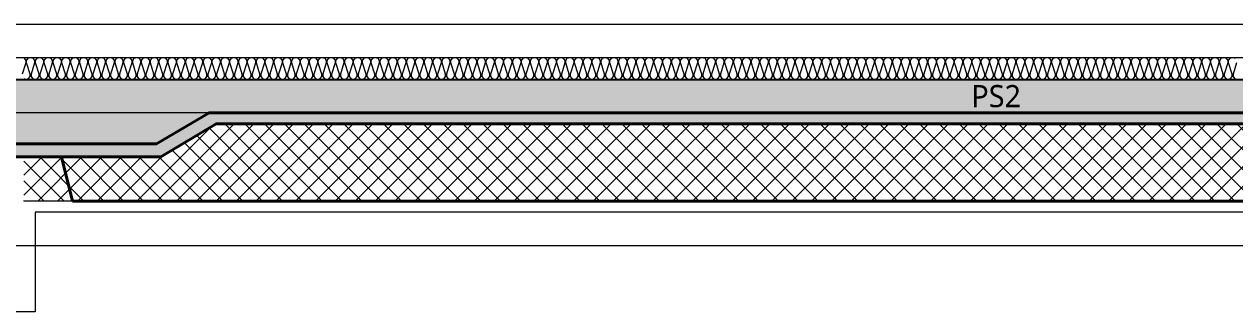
# Model space of a CAD drawing. Header units: millimetres. Extents: x 0 to 420000, y 0 to 297000.
# Drawn here: x 278114 to 283593, y 177200 to 178500 of the extents above; entities that cross this region are included whole.
import ezdxf
from ezdxf.enums import TextEntityAlignment as Align

# ---------------------------------------------------------------- set-up
doc = ezdxf.new("R2010")
doc.units = ezdxf.units.MM
doc.linetypes.add('CEN', pattern=[62, 60, -1, 0, -1])
for name, color, linetype, lineweight in [('A-AXIS-LINE', 1, 'CEN', 15), ('A-CONC-LIN1', 2, 'Continuous', 40), ('A-CONC-LIN2', 7, 'Continuous', 25), ('A-XXXX-FIN2', 6, 'Continuous', 20), ('A-XXXX-INSL1', 15, 'Continuous', 18), ('A-XXXX-INSL2', 8, 'Continuous', 18)]:
    doc.layers.add(name, color=color, linetype=linetype, lineweight=lineweight)
doc.layers.add('A-CONC-SOLD', color=253, linetype='CEN')
doc.layers.add('A-XXXX-NPLT', color=144, linetype='Continuous', lineweight=15, plot=False)
doc.styles.add('맑은고딕', font='')
doc.styles.get('맑은고딕').set_extended_font_data('Malgun Gothic')

# ---------------------------------------------------------------- blocks, each defined once
blk = doc.blocks.new('axis(220316)')
at = {"layer": 'A-AXIS-LINE', "ltscale": 1000}
blk.add_line((4631788.1, -422118.7), (4955413.1, -422118.7), dxfattribs=at)
blk = doc.blocks.new('PS2(횡)')
at = {"layer": 'A-CONC-SOLD'}
h = blk.add_hatch(color=256, dxfattribs=at)
h.dxf.hatch_style = 1
h.paths.add_polyline_path([(1020, 0), (1020, -290), (1700, -290), (1937.4, -150), (9062.6, -150), (9300, -290), (9980, -290), (9980, 0)])
h = blk.add_hatch(color=256, dxfattribs=at)
h.dxf.hatch_style = 1
h.paths.add_polyline_path([(9980, -290), (9980, -350), (9280, -350), (9030, -200), (1970, -200), (1720, -350), (1020, -350), (1020, -290), (1700, -290), (1937.4, -150), (9062.6, -150), (9300, -290)])
at = {"layer": 'A-XXXX-INSL2'}
h = blk.add_hatch(dxfattribs=at)
h.set_pattern_fill('ANSI37', color=256, scale=20)
h.set_pattern_definition([(45, (-244012.5, -188500), (-44.90128, 44.90128), []), (135, (-244012.5, -188500), (-44.90128, -44.90128), [])])
h.paths.add_polyline_path([(1100, -550), (9900, -550), (9900, -350), (9280, -350), (9030, -200), (1970, -200), (1720, -350), (1100, -350)])
at = {"layer": 'A-CONC-LIN1', "color": 2}
for q in [(1270, -350), (9680, -550)]:
    blk.add_line((1320, -550), q, dxfattribs=at)
blk.add_lwpolyline([(9980, -290), (9980, -350), (9280, -350), (9030, -200), (1970, -200), (1720, -350), (1020, -350), (1020, -290), (1700, -290), (1937.4, -150), (9062.6, -150), (9300, -290)], close=True, dxfattribs=at)
at = {"layer": 'A-CONC-LIN2'}
blk.add_line((1020, 0), (9980, 0), dxfattribs=at)
at = {"layer": 'A-XXXX-INSL2'}
blk.add_line((1320, -550), (1100, -550), dxfattribs=at)
at = {"layer": 'A-XXXX-NPLT'}
blk.add_line((1937.4, -150), (1020, -150), dxfattribs=at)
at = {"layer": 'A-XXXX-NPLT', "style": '맑은고딕'}
blk.add_text('PS2', height=100, dxfattribs=at).set_placement((5500, -75), align=Align.MIDDLE)
blk = doc.blocks.new('횡3층')
at = {"layer": 'A-XXXX-FIN2'}
blk.add_line((4757250.6, -237068.7), (4889950.6, -237068.7), dxfattribs=at)
at = {"layer": 'A-XXXX-INSL1'}
blk.add_lwpolyline([(4886000.6, -237918.7), (4879750.6, -237918.7), (4879750.6, -238368.7), (4879197, -238368.7), (4879117, -237788.7), (4878084.1, -237788.7), (4878004.1, -238368.7), (4877450.6, -238368.7), (4877450.6, -237918.7), (4868750.6, -237918.7), (4868750.6, -238368.7), (4868197, -238368.7), (4868117, -237788.7), (4867084.1, -237788.7), (4867004.1, -238368.7), (4866450.6, -238368.7), (4866450.6, -237918.7), (4857750.6, -237918.7)], dxfattribs=at)
at = {"layer": 'A-XXXX-INSL2'}
blk.add_line((4757250.6, -237218.7), (4889950.6, -237218.7), dxfattribs=at)
for points in [[(4879701.6, -237222.7), (4879708.6, -237232.7), (4879708.6, -237243.7), (4879692.6, -237293.7)], [(4879699.6, -237314.7), (4879710.6, -237318.7), (4879721.6, -237314.7), (4879728.6, -237304.7), (4879728.6, -237293.7), (4879712.6, -237243.7), (4879712.6, -237232.7), (4879719.6, -237222.7), (4879730.6, -237218.7), (4879741.6, -237222.7), (4879748.6, -237232.7), (4879748.6, -237243.7), (4879732.6, -237293.7), (4879732.6, -237304.7), (4879739.6, -237314.7), (4879750.6, -237318.7), (4879761.6, -237314.7), (4879768.6, -237304.7), (4879768.6, -237293.7), (4879752.6, -237243.7), (4879752.6, -237232.7), (4879759.6, -237222.7), (4879770.6, -237218.7), (4879781.6, -237222.7), (4879788.6, -237232.7), (4879788.6, -237243.7), (4879772.6, -237293.7), (4879772.6, -237304.7), (4879779.6, -237314.7), (4879790.6, -237318.7), (4879801.6, -237314.7), (4879808.6, -237304.7), (4879808.6, -237293.7), (4879792.6, -237243.7), (4879792.6, -237232.7), (4879799.6, -237222.7), (4879810.6, -237218.7), (4879821.6, -237222.7), (4879828.6, -237232.7), (4879828.6, -237243.7), (4879812.6, -237293.7), (4879812.6, -237304.7), (4879819.6, -237314.7), (4879830.6, -237318.7), (4879841.6, -237314.7), (4879848.6, -237304.7), (4879848.6, -237293.7), (4879832.6, -237243.7), (4879832.6, -237232.7), (4879839.6, -237222.7), (4879850.6, -237218.7), (4879861.6, -237222.7), (4879868.6, -237232.7), (4879868.6, -237243.7), (4879852.6, -237293.7), (4879852.6, -237304.7), (4879859.6, -237314.7), (4879870.6, -237318.7), (4879881.6, -237314.7), (4879888.6, -237304.7), (4879888.6, -237293.7), (4879872.6, -237243.7), (4879872.6, -237232.7), (4879879.6, -237222.7), (4879890.6, -237218.7), (4879901.6, -237222.7), (4879908.6, -237232.7), (4879908.6, -237243.7), (4879892.6, -237293.7), (4879892.6, -237304.7), (4879899.6, -237314.7), (4879910.6, -237318.7), (4879921.6, -237314.7), (4879928.6, -237304.7), (4879928.6, -237293.7), (4879912.6, -237243.7), (4879912.6, -237232.7), (4879919.6, -237222.7), (4879930.6, -237218.7), (4879941.6, -237222.7), (4879948.6, -237232.7), (4879948.6, -237243.7), (4879932.6, -237293.7), (4879932.6, -237304.7), (4879939.6, -237314.7), (4879950.6, -237318.7), (4879961.6, -237314.7), (4879968.6, -237304.7), (4879968.6, -237293.7), (4879952.6, -237243.7), (4879952.6, -237232.7), (4879959.6, -237222.7), (4879970.6, -237218.7), (4879981.6, -237222.7), (4879988.6, -237232.7), (4879988.6, -237243.7), (4879972.6, -237293.7), (4879972.6, -237304.7), (4879979.6, -237314.7), (4879990.6, -237318.7), (4880001.6, -237314.7), (4880008.6, -237304.7), (4880008.6, -237293.7), (4879992.6, -237243.7), (4879992.6, -237232.7), (4879999.6, -237222.7), (4880010.6, -237218.7), (4880021.6, -237222.7), (4880028.6, -237232.7), (4880028.6, -237243.7), (4880012.6, -237293.7), (4880012.6, -237304.7), (4880019.6, -237314.7), (4880030.6, -237318.7), (4880041.6, -237314.7), (4880048.6, -237304.7), (4880048.6, -237293.7), (4880032.6, -237243.7), (4880032.6, -237232.7), (4880039.6, -237222.7), (4880050.6, -237218.7), (4880061.6, -237222.7), (4880068.6, -237232.7), (4880068.6, -237243.7), (4880052.6, -237293.7), (4880052.6, -237304.7), (4880059.6, -237314.7), (4880070.6, -237318.7), (4880081.6, -237314.7), (4880088.6, -237304.7), (4880088.6, -237293.7), (4880072.6, -237243.7), (4880072.6, -237232.7), (4880079.6, -237222.7), (4880090.6, -237218.7), (4880101.6, -237222.7), (4880108.6, -237232.7), (4880108.6, -237243.7), (4880092.6, -237293.7), (4880092.6, -237304.7), (4880099.6, -237314.7), (4880110.6, -237318.7), (4880121.6, -237314.7), (4880128.6, -237304.7), (4880128.6, -237293.7), (4880112.6, -237243.7), (4880112.6, -237232.7), (4880119.6, -237222.7), (4880130.6, -237218.7), (4880141.6, -237222.7), (4880148.6, -237232.7), (4880148.6, -237243.7), (4880132.6, -237293.7), (4880132.6, -237304.7), (4880139.6, -237314.7), (4880150.6, -237318.7), (4880161.6, -237314.7), (4880168.6, -237304.7), (4880168.6, -237293.7), (4880152.6, -237243.7), (4880152.6, -237232.7), (4880159.6, -237222.7), (4880170.6, -237218.7), (4880181.6, -237222.7), (4880188.6, -237232.7), (4880188.6, -237243.7), (4880172.6, -237293.7), (4880172.6, -237304.7), (4880179.6, -237314.7), (4880190.6, -237318.7), (4880201.6, -237314.7), (4880208.6, -237304.7), (4880208.6, -237293.7), (4880192.6, -237243.7), (4880192.6, -237232.7), (4880199.6, -237222.7), (4880210.6, -237218.7), (4880221.6, -237222.7), (4880228.6, -237232.7), (4880228.6, -237243.7), (4880212.6, -237293.7), (4880212.6, -237304.7), (4880219.6, -237314.7), (4880230.6, -237318.7), (4880241.6, -237314.7), (4880248.6, -237304.7), (4880248.6, -237293.7), (4880232.6, -237243.7), (4880232.6, -237232.7), (4880239.6, -237222.7), (4880250.6, -237218.7), (4880261.6, -237222.7), (4880268.6, -237232.7), (4880268.6, -237243.7), (4880252.6, -237293.7), (4880252.6, -237304.7), (4880259.6, -237314.7), (4880270.6, -237318.7), (4880281.6, -237314.7), (4880288.6, -237304.7), (4880288.6, -237293.7), (4880272.6, -237243.7), (4880272.6, -237232.7), (4880279.6, -237222.7), (4880290.6, -237218.7), (4880301.6, -237222.7), (4880308.6, -237232.7), (4880308.6, -237243.7), (4880292.6, -237293.7), (4880292.6, -237304.7), (4880299.6, -237314.7), (4880310.6, -237318.7), (4880321.6, -237314.7), (4880328.6, -237304.7), (4880328.6, -237293.7), (4880312.6, -237243.7), (4880312.6, -237232.7), (4880319.6, -237222.7), (4880330.6, -237218.7), (4880341.6, -237222.7), (4880348.6, -237232.7), (4880348.6, -237243.7), (4880332.6, -237293.7), (4880332.6, -237304.7), (4880339.6, -237314.7), (4880350.6, -237318.7), (4880361.6, -237314.7), (4880368.6, -237304.7), (4880368.6, -237293.7), (4880352.6, -237243.7), (4880352.6, -237232.7), (4880359.6, -237222.7), (4880370.6, -237218.7), (4880381.6, -237222.7), (4880388.6, -237232.7), (4880388.6, -237243.7), (4880372.6, -237293.7), (4880372.6, -237304.7), (4880379.6, -237314.7), (4880390.6, -237318.7), (4880401.6, -237314.7), (4880408.6, -237304.7), (4880408.6, -237293.7), (4880392.6, -237243.7), (4880392.6, -237232.7), (4880399.6, -237222.7), (4880410.6, -237218.7), (4880421.6, -237222.7), (4880428.6, -237232.7), (4880428.6, -237243.7), (4880412.6, -237293.7), (4880412.6, -237304.7), (4880419.6, -237314.7), (4880430.6, -237318.7), (4880441.6, -237314.7), (4880448.6, -237304.7), (4880448.6, -237293.7), (4880432.6, -237243.7), (4880432.6, -237232.7), (4880439.6, -237222.7), (4880450.6, -237218.7), (4880461.6, -237222.7), (4880468.6, -237232.7), (4880468.6, -237243.7), (4880452.6, -237293.7), (4880452.6, -237304.7), (4880459.6, -237314.7), (4880470.6, -237318.7), (4880481.6, -237314.7), (4880488.6, -237304.7), (4880488.6, -237293.7), (4880472.6, -237243.7), (4880472.6, -237232.7), (4880479.6, -237222.7), (4880490.6, -237218.7), (4880501.6, -237222.7), (4880508.6, -237232.7), (4880508.6, -237243.7), (4880492.6, -237293.7), (4880492.6, -237304.7), (4880499.6, -237314.7), (4880510.6, -237318.7), (4880521.6, -237314.7), (4880528.6, -237304.7), (4880528.6, -237293.7), (4880512.6, -237243.7), (4880512.6, -237232.7), (4880519.6, -237222.7), (4880530.6, -237218.7), (4880541.6, -237222.7), (4880548.6, -237232.7), (4880548.6, -237243.7), (4880532.6, -237293.7), (4880532.6, -237304.7), (4880539.6, -237314.7), (4880550.6, -237318.7), (4880561.6, -237314.7), (4880568.6, -237304.7), (4880568.6, -237293.7), (4880552.6, -237243.7), (4880552.6, -237232.7), (4880559.6, -237222.7), (4880570.6, -237218.7), (4880581.6, -237222.7), (4880588.6, -237232.7), (4880588.6, -237243.7), (4880572.6, -237293.7), (4880572.6, -237304.7), (4880579.6, -237314.7), (4880590.6, -237318.7), (4880601.6, -237314.7), (4880608.6, -237304.7), (4880608.6, -237293.7), (4880592.6, -237243.7), (4880592.6, -237232.7), (4880599.6, -237222.7), (4880610.6, -237218.7), (4880621.6, -237222.7), (4880628.6, -237232.7), (4880628.6, -237243.7), (4880612.6, -237293.7), (4880612.6, -237304.7), (4880619.6, -237314.7), (4880630.6, -237318.7), (4880641.6, -237314.7), (4880648.6, -237304.7), (4880648.6, -237293.7), (4880632.6, -237243.7), (4880632.6, -237232.7), (4880639.6, -237222.7), (4880650.6, -237218.7), (4880661.6, -237222.7), (4880668.6, -237232.7), (4880668.6, -237243.7), (4880652.6, -237293.7), (4880652.6, -237304.7), (4880659.6, -237314.7), (4880670.6, -237318.7), (4880681.6, -237314.7), (4880688.6, -237304.7), (4880688.6, -237293.7), (4880672.6, -237243.7), (4880672.6, -237232.7), (4880679.6, -237222.7), (4880690.6, -237218.7), (4880701.6, -237222.7), (4880708.6, -237232.7), (4880708.6, -237243.7), (4880692.6, -237293.7), (4880692.6, -237304.7), (4880699.6, -237314.7), (4880710.6, -237318.7), (4880721.6, -237314.7), (4880728.6, -237304.7), (4880728.6, -237293.7), (4880712.6, -237243.7), (4880712.6, -237232.7), (4880719.6, -237222.7), (4880730.6, -237218.7), (4880741.6, -237222.7), (4880748.6, -237232.7), (4880748.6, -237243.7), (4880732.6, -237293.7), (4880732.6, -237304.7), (4880739.6, -237314.7), (4880750.6, -237318.7), (4880761.6, -237314.7), (4880768.6, -237304.7), (4880768.6, -237293.7), (4880752.6, -237243.7), (4880752.6, -237232.7), (4880759.6, -237222.7), (4880770.6, -237218.7), (4880781.6, -237222.7), (4880788.6, -237232.7), (4880788.6, -237243.7), (4880772.6, -237293.7), (4880772.6, -237304.7), (4880779.6, -237314.7), (4880790.6, -237318.7), (4880801.6, -237314.7), (4880808.6, -237304.7), (4880808.6, -237293.7), (4880792.6, -237243.7), (4880792.6, -237232.7), (4880799.6, -237222.7), (4880810.6, -237218.7), (4880821.6, -237222.7), (4880828.6, -237232.7), (4880828.6, -237243.7), (4880812.6, -237293.7), (4880812.6, -237304.7), (4880819.6, -237314.7), (4880830.6, -237318.7), (4880841.6, -237314.7), (4880848.6, -237304.7), (4880848.6, -237293.7), (4880832.6, -237243.7), (4880832.6, -237232.7), (4880839.6, -237222.7), (4880850.6, -237218.7), (4880861.6, -237222.7), (4880868.6, -237232.7), (4880868.6, -237243.7), (4880852.6, -237293.7), (4880852.6, -237304.7), (4880859.6, -237314.7), (4880870.6, -237318.7), (4880881.6, -237314.7), (4880888.6, -237304.7), (4880888.6, -237293.7), (4880872.6, -237243.7), (4880872.6, -237232.7), (4880879.6, -237222.7), (4880890.6, -237218.7), (4880901.6, -237222.7), (4880908.6, -237232.7), (4880908.6, -237243.7), (4880892.6, -237293.7), (4880892.6, -237304.7), (4880899.6, -237314.7), (4880910.6, -237318.7), (4880921.6, -237314.7), (4880928.6, -237304.7), (4880928.6, -237293.7), (4880912.6, -237243.7), (4880912.6, -237232.7), (4880919.6, -237222.7), (4880930.6, -237218.7), (4880941.6, -237222.7), (4880948.6, -237232.7), (4880948.6, -237243.7), (4880932.6, -237293.7), (4880932.6, -237304.7), (4880939.6, -237314.7), (4880950.6, -237318.7), (4880961.6, -237314.7), (4880968.6, -237304.7), (4880968.6, -237293.7), (4880952.6, -237243.7), (4880952.6, -237232.7), (4880959.6, -237222.7), (4880970.6, -237218.7), (4880981.6, -237222.7), (4880988.6, -237232.7), (4880988.6, -237243.7), (4880972.6, -237293.7), (4880972.6, -237304.7), (4880979.6, -237314.7), (4880990.6, -237318.7), (4881001.6, -237314.7), (4881008.6, -237304.7), (4881008.6, -237293.7), (4880992.6, -237243.7), (4880992.6, -237232.7), (4880999.6, -237222.7), (4881010.6, -237218.7), (4881021.6, -237222.7), (4881028.6, -237232.7), (4881028.6, -237243.7), (4881012.6, -237293.7), (4881012.6, -237304.7), (4881019.6, -237314.7), (4881030.6, -237318.7), (4881041.6, -237314.7), (4881048.6, -237304.7), (4881048.6, -237293.7), (4881032.6, -237243.7), (4881032.6, -237232.7), (4881039.6, -237222.7), (4881050.6, -237218.7), (4881061.6, -237222.7), (4881068.6, -237232.7), (4881068.6, -237243.7), (4881052.6, -237293.7), (4881052.6, -237304.7), (4881059.6, -237314.7), (4881070.6, -237318.7), (4881081.6, -237314.7), (4881088.6, -237304.7), (4881088.6, -237293.7), (4881072.6, -237243.7), (4881072.6, -237232.7), (4881079.6, -237222.7), (4881090.6, -237218.7), (4881101.6, -237222.7), (4881108.6, -237232.7), (4881108.6, -237243.7), (4881092.6, -237293.7), (4881092.6, -237304.7), (4881099.6, -237314.7), (4881110.6, -237318.7), (4881121.6, -237314.7), (4881128.6, -237304.7), (4881128.6, -237293.7), (4881112.6, -237243.7), (4881112.6, -237232.7), (4881119.6, -237222.7), (4881130.6, -237218.7), (4881141.6, -237222.7), (4881148.6, -237232.7), (4881148.6, -237243.7), (4881132.6, -237293.7), (4881132.6, -237304.7), (4881139.6, -237314.7), (4881150.6, -237318.7), (4881161.6, -237314.7), (4881168.6, -237304.7), (4881168.6, -237293.7), (4881152.6, -237243.7), (4881152.6, -237232.7), (4881159.6, -237222.7), (4881170.6, -237218.7), (4881181.6, -237222.7), (4881188.6, -237232.7), (4881188.6, -237243.7), (4881172.6, -237293.7), (4881172.6, -237304.7), (4881179.6, -237314.7), (4881190.6, -237318.7), (4881201.6, -237314.7), (4881208.6, -237304.7), (4881208.6, -237293.7), (4881192.6, -237243.7), (4881192.6, -237232.7), (4881199.6, -237222.7), (4881210.6, -237218.7), (4881221.6, -237222.7), (4881228.6, -237232.7), (4881228.6, -237243.7), (4881212.6, -237293.7), (4881212.6, -237304.7), (4881219.6, -237314.7), (4881230.6, -237318.7), (4881241.6, -237314.7), (4881248.6, -237304.7), (4881248.6, -237293.7), (4881232.6, -237243.7), (4881232.6, -237232.7), (4881239.6, -237222.7), (4881250.6, -237218.7), (4881261.6, -237222.7), (4881268.6, -237232.7), (4881268.6, -237243.7), (4881252.6, -237293.7), (4881252.6, -237304.7), (4881259.6, -237314.7), (4881270.6, -237318.7), (4881281.6, -237314.7), (4881288.6, -237304.7), (4881288.6, -237293.7), (4881272.6, -237243.7), (4881272.6, -237232.7), (4881279.6, -237222.7), (4881290.6, -237218.7), (4881301.6, -237222.7), (4881308.6, -237232.7), (4881308.6, -237243.7), (4881292.6, -237293.7), (4881292.6, -237304.7), (4881299.6, -237314.7), (4881310.6, -237318.7), (4881321.6, -237314.7), (4881328.6, -237304.7), (4881328.6, -237293.7), (4881312.6, -237243.7), (4881312.6, -237232.7), (4881319.6, -237222.7), (4881330.6, -237218.7), (4881341.6, -237222.7), (4881348.6, -237232.7), (4881348.6, -237243.7), (4881332.6, -237293.7), (4881332.6, -237304.7), (4881339.6, -237314.7), (4881350.6, -237318.7), (4881361.6, -237314.7), (4881368.6, -237304.7), (4881368.6, -237293.7), (4881352.6, -237243.7), (4881352.6, -237232.7), (4881359.6, -237222.7), (4881370.6, -237218.7), (4881381.6, -237222.7), (4881388.6, -237232.7), (4881388.6, -237243.7), (4881372.6, -237293.7), (4881372.6, -237304.7), (4881379.6, -237314.7), (4881390.6, -237318.7), (4881401.6, -237314.7), (4881408.6, -237304.7), (4881408.6, -237293.7), (4881392.6, -237243.7), (4881392.6, -237232.7), (4881399.6, -237222.7), (4881410.6, -237218.7), (4881421.6, -237222.7), (4881428.6, -237232.7), (4881428.6, -237243.7), (4881412.6, -237293.7), (4881412.6, -237304.7), (4881419.6, -237314.7), (4881430.6, -237318.7), (4881441.6, -237314.7), (4881448.6, -237304.7), (4881448.6, -237293.7), (4881432.6, -237243.7), (4881432.6, -237232.7), (4881439.6, -237222.7), (4881450.6, -237218.7), (4881461.6, -237222.7), (4881468.6, -237232.7), (4881468.6, -237243.7), (4881452.6, -237293.7), (4881452.6, -237304.7), (4881459.6, -237314.7), (4881470.6, -237318.7), (4881481.6, -237314.7), (4881488.6, -237304.7), (4881488.6, -237293.7), (4881472.6, -237243.7), (4881472.6, -237232.7), (4881479.6, -237222.7), (4881490.6, -237218.7), (4881501.6, -237222.7), (4881508.6, -237232.7), (4881508.6, -237243.7), (4881492.6, -237293.7), (4881492.6, -237304.7), (4881499.6, -237314.7), (4881510.6, -237318.7), (4881521.6, -237314.7), (4881528.6, -237304.7), (4881528.6, -237293.7), (4881512.6, -237243.7), (4881512.6, -237232.7), (4881519.6, -237222.7), (4881530.6, -237218.7), (4881541.6, -237222.7), (4881548.6, -237232.7), (4881548.6, -237243.7), (4881532.6, -237293.7), (4881532.6, -237304.7), (4881539.6, -237314.7), (4881550.6, -237318.7), (4881561.6, -237314.7), (4881568.6, -237304.7), (4881568.6, -237293.7), (4881552.6, -237243.7), (4881552.6, -237232.7), (4881559.6, -237222.7), (4881570.6, -237218.7), (4881581.6, -237222.7), (4881588.6, -237232.7), (4881588.6, -237243.7), (4881572.6, -237293.7), (4881572.6, -237304.7), (4881579.6, -237314.7), (4881590.6, -237318.7), (4881601.6, -237314.7), (4881608.6, -237304.7), (4881608.6, -237293.7), (4881592.6, -237243.7), (4881592.6, -237232.7), (4881599.6, -237222.7), (4881610.6, -237218.7), (4881621.6, -237222.7), (4881628.6, -237232.7), (4881628.6, -237243.7), (4881612.6, -237293.7), (4881612.6, -237304.7), (4881619.6, -237314.7), (4881630.6, -237318.7), (4881641.6, -237314.7), (4881648.6, -237304.7), (4881648.6, -237293.7), (4881632.6, -237243.7), (4881632.6, -237232.7), (4881639.6, -237222.7), (4881650.6, -237218.7), (4881661.6, -237222.7), (4881668.6, -237232.7), (4881668.6, -237243.7), (4881652.6, -237293.7), (4881652.6, -237304.7), (4881659.6, -237314.7), (4881670.6, -237318.7), (4881681.6, -237314.7), (4881688.6, -237304.7), (4881688.6, -237293.7), (4881672.6, -237243.7), (4881672.6, -237232.7), (4881679.6, -237222.7), (4881690.6, -237218.7), (4881701.6, -237222.7), (4881708.6, -237232.7), (4881708.6, -237243.7), (4881692.6, -237293.7), (4881692.6, -237304.7), (4881699.6, -237314.7), (4881710.6, -237318.7), (4881721.6, -237314.7), (4881728.6, -237304.7), (4881728.6, -237293.7), (4881712.6, -237243.7), (4881712.6, -237232.7), (4881719.6, -237222.7), (4881730.6, -237218.7), (4881741.6, -237222.7), (4881748.6, -237232.7), (4881748.6, -237243.7), (4881732.6, -237293.7), (4881732.6, -237304.7), (4881739.6, -237314.7), (4881750.6, -237318.7), (4881761.6, -237314.7), (4881768.6, -237304.7), (4881768.6, -237293.7), (4881752.6, -237243.7), (4881752.6, -237232.7), (4881759.6, -237222.7), (4881770.6, -237218.7), (4881781.6, -237222.7), (4881788.6, -237232.7), (4881788.6, -237243.7), (4881772.6, -237293.7), (4881772.6, -237304.7), (4881779.6, -237314.7), (4881790.6, -237318.7), (4881801.6, -237314.7), (4881808.6, -237304.7), (4881808.6, -237293.7), (4881792.6, -237243.7), (4881792.6, -237232.7), (4881799.6, -237222.7), (4881810.6, -237218.7), (4881821.6, -237222.7), (4881828.6, -237232.7), (4881828.6, -237243.7), (4881812.6, -237293.7), (4881812.6, -237304.7), (4881819.6, -237314.7), (4881830.6, -237318.7), (4881841.6, -237314.7), (4881848.6, -237304.7), (4881848.6, -237293.7), (4881832.6, -237243.7), (4881832.6, -237232.7), (4881839.6, -237222.7), (4881850.6, -237218.7), (4881861.6, -237222.7), (4881868.6, -237232.7), (4881868.6, -237243.7), (4881852.6, -237293.7), (4881852.6, -237304.7), (4881859.6, -237314.7), (4881870.6, -237318.7), (4881881.6, -237314.7), (4881888.6, -237304.7), (4881888.6, -237293.7), (4881872.6, -237243.7), (4881872.6, -237232.7), (4881879.6, -237222.7), (4881890.6, -237218.7), (4881901.6, -237222.7), (4881908.6, -237232.7), (4881908.6, -237243.7), (4881892.6, -237293.7), (4881892.6, -237304.7), (4881899.6, -237314.7), (4881910.6, -237318.7), (4881921.6, -237314.7), (4881928.6, -237304.7), (4881928.6, -237293.7), (4881912.6, -237243.7), (4881912.6, -237232.7), (4881919.6, -237222.7), (4881930.6, -237218.7), (4881941.6, -237222.7), (4881948.6, -237232.7), (4881948.6, -237243.7), (4881932.6, -237293.7), (4881932.6, -237304.7), (4881939.6, -237314.7), (4881950.6, -237318.7), (4881961.6, -237314.7), (4881968.6, -237304.7), (4881968.6, -237293.7), (4881952.6, -237243.7), (4881952.6, -237232.7), (4881959.6, -237222.7), (4881970.6, -237218.7), (4881981.6, -237222.7), (4881988.6, -237232.7), (4881988.6, -237243.7), (4881972.6, -237293.7), (4881972.6, -237304.7), (4881979.6, -237314.7), (4881990.6, -237318.7), (4882001.6, -237314.7), (4882008.6, -237304.7), (4882008.6, -237293.7), (4881992.6, -237243.7), (4881992.6, -237232.7), (4881999.6, -237222.7), (4882010.6, -237218.7), (4882021.6, -237222.7), (4882028.6, -237232.7), (4882028.6, -237243.7), (4882012.6, -237293.7), (4882012.6, -237304.7), (4882019.6, -237314.7), (4882030.6, -237318.7), (4882041.6, -237314.7), (4882048.6, -237304.7), (4882048.6, -237293.7), (4882032.6, -237243.7), (4882032.6, -237232.7), (4882039.6, -237222.7), (4882050.6, -237218.7), (4882061.6, -237222.7), (4882068.6, -237232.7), (4882068.6, -237243.7), (4882052.6, -237293.7), (4882052.6, -237304.7), (4882059.6, -237314.7), (4882070.6, -237318.7), (4882081.6, -237314.7), (4882088.6, -237304.7), (4882088.6, -237293.7), (4882072.6, -237243.7), (4882072.6, -237232.7), (4882079.6, -237222.7), (4882090.6, -237218.7), (4882101.6, -237222.7), (4882108.6, -237232.7), (4882108.6, -237243.7), (4882092.6, -237293.7), (4882092.6, -237304.7), (4882099.6, -237314.7), (4882110.6, -237318.7), (4882121.6, -237314.7), (4882128.6, -237304.7), (4882128.6, -237293.7), (4882112.6, -237243.7), (4882112.6, -237232.7), (4882119.6, -237222.7), (4882130.6, -237218.7), (4882141.6, -237222.7), (4882148.6, -237232.7), (4882148.6, -237243.7), (4882132.6, -237293.7), (4882132.6, -237304.7), (4882139.6, -237314.7), (4882150.6, -237318.7), (4882161.6, -237314.7), (4882168.6, -237304.7), (4882168.6, -237293.7), (4882152.6, -237243.7), (4882152.6, -237232.7), (4882159.6, -237222.7), (4882170.6, -237218.7), (4882181.6, -237222.7), (4882188.6, -237232.7), (4882188.6, -237243.7), (4882172.6, -237293.7), (4882172.6, -237304.7), (4882179.6, -237314.7), (4882190.6, -237318.7), (4882201.6, -237314.7), (4882208.6, -237304.7), (4882208.6, -237293.7), (4882192.6, -237243.7), (4882192.6, -237232.7), (4882199.6, -237222.7), (4882210.6, -237218.7), (4882221.6, -237222.7), (4882228.6, -237232.7), (4882228.6, -237243.7), (4882212.6, -237293.7), (4882212.6, -237304.7), (4882219.6, -237314.7), (4882230.6, -237318.7), (4882241.6, -237314.7), (4882248.6, -237304.7), (4882248.6, -237293.7), (4882232.6, -237243.7), (4882232.6, -237232.7), (4882239.6, -237222.7), (4882250.6, -237218.7), (4882261.6, -237222.7), (4882268.6, -237232.7), (4882268.6, -237243.7), (4882252.6, -237293.7), (4882252.6, -237304.7), (4882259.6, -237314.7), (4882270.6, -237318.7), (4882281.6, -237314.7), (4882288.6, -237304.7), (4882288.6, -237293.7), (4882272.6, -237243.7), (4882272.6, -237232.7), (4882279.6, -237222.7), (4882290.6, -237218.7), (4882301.6, -237222.7), (4882308.6, -237232.7), (4882308.6, -237243.7), (4882292.6, -237293.7), (4882292.6, -237304.7), (4882299.6, -237314.7), (4882310.6, -237318.7), (4882321.6, -237314.7), (4882328.6, -237304.7), (4882328.6, -237293.7), (4882312.6, -237243.7), (4882312.6, -237232.7), (4882319.6, -237222.7), (4882330.6, -237218.7), (4882341.6, -237222.7), (4882348.6, -237232.7), (4882348.6, -237243.7), (4882332.6, -237293.7), (4882332.6, -237304.7), (4882339.6, -237314.7), (4882350.6, -237318.7), (4882361.6, -237314.7), (4882368.6, -237304.7), (4882368.6, -237293.7), (4882352.6, -237243.7), (4882352.6, -237232.7), (4882359.6, -237222.7), (4882370.6, -237218.7), (4882381.6, -237222.7), (4882388.6, -237232.7), (4882388.6, -237243.7), (4882372.6, -237293.7), (4882372.6, -237304.7), (4882379.6, -237314.7), (4882390.6, -237318.7), (4882401.6, -237314.7), (4882408.6, -237304.7), (4882408.6, -237293.7), (4882392.6, -237243.7), (4882392.6, -237232.7), (4882399.6, -237222.7), (4882410.6, -237218.7), (4882421.6, -237222.7), (4882428.6, -237232.7), (4882428.6, -237243.7), (4882412.6, -237293.7), (4882412.6, -237304.7), (4882419.6, -237314.7), (4882430.6, -237318.7), (4882441.6, -237314.7), (4882448.6, -237304.7), (4882448.6, -237293.7), (4882432.6, -237243.7), (4882432.6, -237232.7), (4882439.6, -237222.7), (4882450.6, -237218.7), (4882461.6, -237222.7), (4882468.6, -237232.7), (4882468.6, -237243.7), (4882452.6, -237293.7), (4882452.6, -237304.7), (4882459.6, -237314.7), (4882470.6, -237318.7), (4882481.6, -237314.7), (4882488.6, -237304.7), (4882488.6, -237293.7), (4882472.6, -237243.7), (4882472.6, -237232.7), (4882479.6, -237222.7), (4882490.6, -237218.7), (4882501.6, -237222.7), (4882508.6, -237232.7), (4882508.6, -237243.7), (4882492.6, -237293.7), (4882492.6, -237304.7), (4882499.6, -237314.7), (4882510.6, -237318.7), (4882521.6, -237314.7), (4882528.6, -237304.7), (4882528.6, -237293.7), (4882512.6, -237243.7), (4882512.6, -237232.7), (4882519.6, -237222.7), (4882530.6, -237218.7), (4882541.6, -237222.7), (4882548.6, -237232.7), (4882548.6, -237243.7), (4882532.6, -237293.7), (4882532.6, -237304.7), (4882539.6, -237314.7), (4882550.6, -237318.7), (4882561.6, -237314.7), (4882568.6, -237304.7), (4882568.6, -237293.7), (4882552.6, -237243.7), (4882552.6, -237232.7), (4882559.6, -237222.7), (4882570.6, -237218.7), (4882581.6, -237222.7), (4882588.6, -237232.7), (4882588.6, -237243.7), (4882572.6, -237293.7), (4882572.6, -237304.7), (4882579.6, -237314.7), (4882590.6, -237318.7), (4882601.6, -237314.7), (4882608.6, -237304.7), (4882608.6, -237293.7), (4882592.6, -237243.7), (4882592.6, -237232.7), (4882599.6, -237222.7), (4882610.6, -237218.7), (4882621.6, -237222.7), (4882628.6, -237232.7), (4882628.6, -237243.7), (4882612.6, -237293.7), (4882612.6, -237304.7), (4882619.6, -237314.7), (4882630.6, -237318.7), (4882641.6, -237314.7), (4882648.6, -237304.7), (4882648.6, -237293.7), (4882632.6, -237243.7), (4882632.6, -237232.7), (4882639.6, -237222.7), (4882650.6, -237218.7), (4882661.6, -237222.7), (4882668.6, -237232.7), (4882668.6, -237243.7), (4882652.6, -237293.7), (4882652.6, -237304.7), (4882659.6, -237314.7), (4882670.6, -237318.7), (4882681.6, -237314.7), (4882688.6, -237304.7), (4882688.6, -237293.7), (4882672.6, -237243.7), (4882672.6, -237232.7), (4882679.6, -237222.7), (4882690.6, -237218.7), (4882701.6, -237222.7), (4882708.6, -237232.7), (4882708.6, -237243.7), (4882692.6, -237293.7), (4882692.6, -237304.7), (4882699.6, -237314.7), (4882710.6, -237318.7), (4882721.6, -237314.7), (4882728.6, -237304.7), (4882728.6, -237293.7), (4882712.6, -237243.7), (4882712.6, -237232.7), (4882719.6, -237222.7), (4882730.6, -237218.7), (4882741.6, -237222.7), (4882748.6, -237232.7), (4882748.6, -237243.7), (4882732.6, -237293.7), (4882732.6, -237304.7), (4882739.6, -237314.7), (4882750.6, -237318.7), (4882761.6, -237314.7), (4882768.6, -237304.7), (4882768.6, -237293.7), (4882752.6, -237243.7), (4882752.6, -237232.7), (4882759.6, -237222.7), (4882770.6, -237218.7), (4882781.6, -237222.7), (4882788.6, -237232.7), (4882788.6, -237243.7), (4882772.6, -237293.7), (4882772.6, -237304.7), (4882779.6, -237314.7), (4882790.6, -237318.7), (4882801.6, -237314.7), (4882808.6, -237304.7), (4882808.6, -237293.7), (4882792.6, -237243.7), (4882792.6, -237232.7), (4882799.6, -237222.7), (4882810.6, -237218.7), (4882821.6, -237222.7), (4882828.6, -237232.7), (4882828.6, -237243.7), (4882812.6, -237293.7), (4882812.6, -237304.7), (4882819.6, -237314.7), (4882830.6, -237318.7), (4882841.6, -237314.7), (4882848.6, -237304.7), (4882848.6, -237293.7), (4882832.6, -237243.7), (4882832.6, -237232.7), (4882839.6, -237222.7), (4882850.6, -237218.7), (4882861.6, -237222.7), (4882868.6, -237232.7), (4882868.6, -237243.7), (4882852.6, -237293.7), (4882852.6, -237304.7), (4882859.6, -237314.7), (4882870.6, -237318.7), (4882881.6, -237314.7), (4882888.6, -237304.7), (4882888.6, -237293.7), (4882872.6, -237243.7), (4882872.6, -237232.7), (4882879.6, -237222.7), (4882890.6, -237218.7), (4882901.6, -237222.7), (4882908.6, -237232.7), (4882908.6, -237243.7), (4882892.6, -237293.7), (4882892.6, -237304.7), (4882899.6, -237314.7), (4882910.6, -237318.7), (4882921.6, -237314.7), (4882928.6, -237304.7), (4882928.6, -237293.7), (4882912.6, -237243.7), (4882912.6, -237232.7), (4882919.6, -237222.7), (4882930.6, -237218.7), (4882941.6, -237222.7), (4882948.6, -237232.7), (4882948.6, -237243.7), (4882932.6, -237293.7), (4882932.6, -237304.7), (4882939.6, -237314.7), (4882950.6, -237318.7), (4882961.6, -237314.7), (4882968.6, -237304.7), (4882968.6, -237293.7), (4882952.6, -237243.7), (4882952.6, -237232.7), (4882959.6, -237222.7), (4882970.6, -237218.7), (4882981.6, -237222.7), (4882988.6, -237232.7), (4882988.6, -237243.7), (4882972.6, -237293.7), (4882972.6, -237304.7), (4882979.6, -237314.7), (4882990.6, -237318.7), (4883001.6, -237314.7), (4883008.6, -237304.7), (4883008.6, -237293.7), (4882992.6, -237243.7), (4882992.6, -237232.7), (4882999.6, -237222.7), (4883010.6, -237218.7), (4883021.6, -237222.7), (4883028.6, -237232.7), (4883028.6, -237243.7), (4883012.6, -237293.7), (4883012.6, -237304.7), (4883019.6, -237314.7), (4883030.6, -237318.7), (4883041.6, -237314.7), (4883048.6, -237304.7), (4883048.6, -237293.7), (4883032.6, -237243.7), (4883032.6, -237232.7), (4883039.6, -237222.7), (4883050.6, -237218.7), (4883061.6, -237222.7), (4883068.6, -237232.7), (4883068.6, -237243.7), (4883052.6, -237293.7), (4883052.6, -237304.7), (4883059.6, -237314.7), (4883070.6, -237318.7), (4883081.6, -237314.7), (4883088.6, -237304.7), (4883088.6, -237293.7), (4883072.6, -237243.7), (4883072.6, -237232.7), (4883079.6, -237222.7), (4883090.6, -237218.7), (4883101.6, -237222.7), (4883108.6, -237232.7), (4883108.6, -237243.7), (4883092.6, -237293.7), (4883092.6, -237304.7), (4883099.6, -237314.7), (4883110.6, -237318.7), (4883121.6, -237314.7), (4883128.6, -237304.7), (4883128.6, -237293.7), (4883112.6, -237243.7), (4883112.6, -237232.7), (4883119.6, -237222.7), (4883130.6, -237218.7), (4883141.6, -237222.7), (4883148.6, -237232.7), (4883148.6, -237243.7), (4883132.6, -237293.7), (4883132.6, -237304.7), (4883139.6, -237314.7), (4883150.6, -237318.7), (4883161.6, -237314.7), (4883168.6, -237304.7), (4883168.6, -237293.7), (4883152.6, -237243.7), (4883152.6, -237232.7), (4883159.6, -237222.7), (4883170.6, -237218.7), (4883181.6, -237222.7), (4883188.6, -237232.7), (4883188.6, -237243.7), (4883172.6, -237293.7), (4883172.6, -237304.7), (4883179.6, -237314.7), (4883190.6, -237318.7), (4883201.6, -237314.7), (4883208.6, -237304.7), (4883208.6, -237293.7), (4883192.6, -237243.7), (4883192.6, -237232.7), (4883199.6, -237222.7), (4883210.6, -237218.7), (4883221.6, -237222.7), (4883228.6, -237232.7), (4883228.6, -237243.7), (4883212.6, -237293.7), (4883212.6, -237304.7), (4883219.6, -237314.7), (4883230.6, -237318.7), (4883241.6, -237314.7), (4883248.6, -237304.7), (4883248.6, -237293.7), (4883232.6, -237243.7), (4883232.6, -237232.7), (4883239.6, -237222.7), (4883250.6, -237218.7), (4883261.6, -237222.7), (4883268.6, -237232.7), (4883268.6, -237243.7), (4883252.6, -237293.7), (4883252.6, -237304.7), (4883259.6, -237314.7), (4883270.6, -237318.7), (4883281.6, -237314.7), (4883288.6, -237304.7), (4883288.6, -237293.7), (4883272.6, -237243.7), (4883272.6, -237232.7), (4883279.6, -237222.7), (4883290.6, -237218.7), (4883301.6, -237222.7), (4883308.6, -237232.7), (4883308.6, -237243.7), (4883292.6, -237293.7), (4883292.6, -237304.7), (4883299.6, -237314.7), (4883310.6, -237318.7), (4883321.6, -237314.7), (4883328.6, -237304.7), (4883328.6, -237293.7), (4883312.6, -237243.7), (4883312.6, -237232.7), (4883319.6, -237222.7), (4883330.6, -237218.7), (4883341.6, -237222.7), (4883348.6, -237232.7), (4883348.6, -237243.7), (4883332.6, -237293.7), (4883332.6, -237304.7), (4883339.6, -237314.7), (4883350.6, -237318.7), (4883361.6, -237314.7), (4883368.6, -237304.7), (4883368.6, -237293.7), (4883352.6, -237243.7), (4883352.6, -237232.7), (4883359.6, -237222.7), (4883370.6, -237218.7), (4883381.6, -237222.7), (4883388.6, -237232.7), (4883388.6, -237243.7), (4883372.6, -237293.7), (4883372.6, -237304.7), (4883379.6, -237314.7), (4883390.6, -237318.7), (4883401.6, -237314.7), (4883408.6, -237304.7), (4883408.6, -237293.7), (4883392.6, -237243.7), (4883392.6, -237232.7), (4883399.6, -237222.7), (4883410.6, -237218.7), (4883421.6, -237222.7), (4883428.6, -237232.7), (4883428.6, -237243.7), (4883412.6, -237293.7), (4883412.6, -237304.7), (4883419.6, -237314.7), (4883430.6, -237318.7), (4883441.6, -237314.7), (4883448.6, -237304.7), (4883448.6, -237293.7), (4883432.6, -237243.7), (4883432.6, -237232.7), (4883439.6, -237222.7), (4883450.6, -237218.7), (4883461.6, -237222.7), (4883468.6, -237232.7), (4883468.6, -237243.7), (4883452.6, -237293.7), (4883452.6, -237304.7), (4883459.6, -237314.7), (4883470.6, -237318.7), (4883481.6, -237314.7), (4883488.6, -237304.7), (4883488.6, -237293.7), (4883472.6, -237243.7), (4883472.6, -237232.7), (4883479.6, -237222.7), (4883490.6, -237218.7), (4883501.6, -237222.7), (4883508.6, -237232.7), (4883508.6, -237243.7), (4883492.6, -237293.7), (4883492.6, -237304.7), (4883499.6, -237314.7), (4883510.6, -237318.7), (4883521.6, -237314.7), (4883528.6, -237304.7), (4883528.6, -237293.7), (4883512.6, -237243.7), (4883512.6, -237232.7), (4883519.6, -237222.7), (4883530.6, -237218.7), (4883541.6, -237222.7), (4883548.6, -237232.7), (4883548.6, -237243.7), (4883532.6, -237293.7), (4883532.6, -237304.7), (4883539.6, -237314.7), (4883550.6, -237318.7), (4883561.6, -237314.7), (4883568.6, -237304.7), (4883568.6, -237293.7), (4883552.6, -237243.7), (4883552.6, -237232.7), (4883559.6, -237222.7), (4883570.6, -237218.7), (4883581.6, -237222.7), (4883588.6, -237232.7), (4883588.6, -237243.7), (4883572.6, -237293.7), (4883572.6, -237304.7), (4883579.6, -237314.7), (4883590.6, -237318.7), (4883601.6, -237314.7), (4883608.6, -237304.7), (4883608.6, -237293.7), (4883592.6, -237243.7), (4883592.6, -237232.7), (4883599.6, -237222.7), (4883610.6, -237218.7), (4883621.6, -237222.7), (4883628.6, -237232.7), (4883628.6, -237243.7), (4883612.6, -237293.7), (4883612.6, -237304.7), (4883619.6, -237314.7), (4883630.6, -237318.7), (4883641.6, -237314.7), (4883648.6, -237304.7), (4883648.6, -237293.7), (4883632.6, -237243.7), (4883632.6, -237232.7), (4883639.6, -237222.7), (4883650.6, -237218.7), (4883661.6, -237222.7), (4883668.6, -237232.7), (4883668.6, -237243.7), (4883652.6, -237293.7), (4883652.6, -237304.7), (4883659.6, -237314.7), (4883670.6, -237318.7), (4883681.6, -237314.7), (4883688.6, -237304.7), (4883688.6, -237293.7), (4883672.6, -237243.7), (4883672.6, -237232.7), (4883679.6, -237222.7), (4883690.6, -237218.7), (4883701.6, -237222.7), (4883708.6, -237232.7), (4883708.6, -237243.7), (4883692.6, -237293.7), (4883692.6, -237304.7), (4883699.6, -237314.7), (4883710.6, -237318.7), (4883721.6, -237314.7), (4883728.6, -237304.7), (4883728.6, -237293.7), (4883712.6, -237243.7), (4883712.6, -237232.7), (4883719.6, -237222.7), (4883730.6, -237218.7), (4883741.6, -237222.7), (4883748.6, -237232.7), (4883748.6, -237243.7), (4883732.6, -237293.7), (4883732.6, -237304.7), (4883739.6, -237314.7), (4883750.6, -237318.7), (4883761.6, -237314.7), (4883768.6, -237304.7), (4883768.6, -237293.7), (4883752.6, -237243.7), (4883752.6, -237232.7), (4883759.6, -237222.7), (4883770.6, -237218.7), (4883781.6, -237222.7), (4883788.6, -237232.7), (4883788.6, -237243.7), (4883772.6, -237293.7), (4883772.6, -237304.7), (4883779.6, -237314.7), (4883790.6, -237318.7), (4883801.6, -237314.7), (4883808.6, -237304.7), (4883808.6, -237293.7), (4883792.6, -237243.7), (4883792.6, -237232.7), (4883799.6, -237222.7), (4883810.6, -237218.7), (4883821.6, -237222.7), (4883828.6, -237232.7), (4883828.6, -237243.7), (4883812.6, -237293.7), (4883812.6, -237304.7), (4883819.6, -237314.7), (4883830.6, -237318.7), (4883841.6, -237314.7), (4883848.6, -237304.7), (4883848.6, -237293.7), (4883832.6, -237243.7), (4883832.6, -237232.7), (4883839.6, -237222.7), (4883850.6, -237218.7), (4883861.6, -237222.7), (4883868.6, -237232.7), (4883868.6, -237243.7), (4883852.6, -237293.7), (4883852.6, -237304.7), (4883859.6, -237314.7), (4883870.6, -237318.7), (4883881.6, -237314.7), (4883888.6, -237304.7), (4883888.6, -237293.7), (4883872.6, -237243.7), (4883872.6, -237232.7), (4883879.6, -237222.7), (4883890.6, -237218.7), (4883901.6, -237222.7), (4883908.6, -237232.7), (4883908.6, -237243.7), (4883892.6, -237293.7), (4883892.6, -237304.7), (4883899.6, -237314.7), (4883910.6, -237318.7), (4883921.6, -237314.7), (4883928.6, -237304.7), (4883928.6, -237293.7), (4883912.6, -237243.7), (4883912.6, -237232.7), (4883919.6, -237222.7), (4883930.6, -237218.7), (4883941.6, -237222.7), (4883948.6, -237232.7), (4883948.6, -237243.7), (4883932.6, -237293.7), (4883932.6, -237304.7), (4883939.6, -237314.7), (4883950.6, -237318.7), (4883961.6, -237314.7), (4883968.6, -237304.7), (4883968.6, -237293.7), (4883952.6, -237243.7), (4883952.6, -237232.7), (4883959.6, -237222.7), (4883970.6, -237218.7), (4883981.6, -237222.7), (4883988.6, -237232.7), (4883988.6, -237243.7), (4883972.6, -237293.7), (4883972.6, -237304.7), (4883979.6, -237314.7), (4883990.6, -237318.7), (4884001.6, -237314.7), (4884008.6, -237304.7), (4884008.6, -237293.7), (4883992.6, -237243.7), (4883992.6, -237232.7), (4883999.6, -237222.7), (4884010.6, -237218.7), (4884021.6, -237222.7), (4884028.6, -237232.7), (4884028.6, -237243.7), (4884012.6, -237293.7), (4884012.6, -237304.7), (4884019.6, -237314.7), (4884030.6, -237318.7), (4884041.6, -237314.7), (4884048.6, -237304.7), (4884048.6, -237293.7), (4884032.6, -237243.7), (4884032.6, -237232.7), (4884039.6, -237222.7), (4884050.6, -237218.7), (4884061.6, -237222.7), (4884068.6, -237232.7), (4884068.6, -237243.7), (4884052.6, -237293.7), (4884052.6, -237304.7), (4884059.6, -237314.7), (4884070.6, -237318.7), (4884081.6, -237314.7), (4884088.6, -237304.7), (4884088.6, -237293.7), (4884072.6, -237243.7), (4884072.6, -237232.7), (4884079.6, -237222.7), (4884090.6, -237218.7), (4884101.6, -237222.7), (4884108.6, -237232.7), (4884108.6, -237243.7), (4884092.6, -237293.7), (4884092.6, -237304.7), (4884099.6, -237314.7), (4884110.6, -237318.7), (4884121.6, -237314.7), (4884128.6, -237304.7), (4884128.6, -237293.7), (4884112.6, -237243.7), (4884112.6, -237232.7), (4884119.6, -237222.7), (4884130.6, -237218.7), (4884141.6, -237222.7), (4884148.6, -237232.7), (4884148.6, -237243.7), (4884132.6, -237293.7), (4884132.6, -237304.7), (4884139.6, -237314.7), (4884150.6, -237318.7), (4884161.6, -237314.7), (4884168.6, -237304.7), (4884168.6, -237293.7), (4884152.6, -237243.7), (4884152.6, -237232.7), (4884159.6, -237222.7), (4884170.6, -237218.7), (4884181.6, -237222.7), (4884188.6, -237232.7), (4884188.6, -237243.7), (4884172.6, -237293.7), (4884172.6, -237304.7), (4884179.6, -237314.7), (4884190.6, -237318.7), (4884201.6, -237314.7), (4884208.6, -237304.7), (4884208.6, -237293.7), (4884192.6, -237243.7), (4884192.6, -237232.7), (4884199.6, -237222.7), (4884210.6, -237218.7), (4884221.6, -237222.7), (4884228.6, -237232.7), (4884228.6, -237243.7), (4884212.6, -237293.7), (4884212.6, -237304.7), (4884219.6, -237314.7), (4884230.6, -237318.7), (4884241.6, -237314.7), (4884248.6, -237304.7), (4884248.6, -237293.7), (4884232.6, -237243.7), (4884232.6, -237232.7), (4884239.6, -237222.7), (4884250.6, -237218.7), (4884261.6, -237222.7), (4884268.6, -237232.7), (4884268.6, -237243.7), (4884252.6, -237293.7), (4884252.6, -237304.7), (4884259.6, -237314.7), (4884270.6, -237318.7), (4884281.6, -237314.7), (4884288.6, -237304.7), (4884288.6, -237293.7), (4884272.6, -237243.7), (4884272.6, -237232.7), (4884279.6, -237222.7), (4884290.6, -237218.7), (4884301.6, -237222.7), (4884308.6, -237232.7), (4884308.6, -237243.7), (4884292.6, -237293.7), (4884292.6, -237304.7), (4884299.6, -237314.7), (4884310.6, -237318.7), (4884321.6, -237314.7), (4884328.6, -237304.7), (4884328.6, -237293.7), (4884312.6, -237243.7), (4884312.6, -237232.7), (4884319.6, -237222.7), (4884330.6, -237218.7), (4884341.6, -237222.7), (4884348.6, -237232.7), (4884348.6, -237243.7), (4884332.6, -237293.7), (4884332.6, -237304.7), (4884339.6, -237314.7), (4884350.6, -237318.7), (4884361.6, -237314.7), (4884368.6, -237304.7), (4884368.6, -237293.7), (4884352.6, -237243.7), (4884352.6, -237232.7), (4884359.6, -237222.7), (4884370.6, -237218.7), (4884381.6, -237222.7), (4884388.6, -237232.7), (4884388.6, -237243.7), (4884372.6, -237293.7), (4884372.6, -237304.7), (4884379.6, -237314.7), (4884390.6, -237318.7), (4884401.6, -237314.7), (4884408.6, -237304.7), (4884408.6, -237293.7), (4884392.6, -237243.7), (4884392.6, -237232.7), (4884399.6, -237222.7), (4884410.6, -237218.7), (4884421.6, -237222.7), (4884428.6, -237232.7), (4884428.6, -237243.7), (4884412.6, -237293.7), (4884412.6, -237304.7), (4884419.6, -237314.7), (4884430.6, -237318.7), (4884441.6, -237314.7), (4884448.6, -237304.7), (4884448.6, -237293.7), (4884432.6, -237243.7), (4884432.6, -237232.7), (4884439.6, -237222.7), (4884450.6, -237218.7), (4884461.6, -237222.7), (4884468.6, -237232.7), (4884468.6, -237243.7), (4884452.6, -237293.7), (4884452.6, -237304.7), (4884459.6, -237314.7), (4884470.6, -237318.7), (4884481.6, -237314.7), (4884488.6, -237304.7), (4884488.6, -237293.7), (4884472.6, -237243.7), (4884472.6, -237232.7), (4884479.6, -237222.7), (4884490.6, -237218.7), (4884501.6, -237222.7), (4884508.6, -237232.7), (4884508.6, -237243.7), (4884492.6, -237293.7), (4884492.6, -237304.7), (4884499.6, -237314.7), (4884510.6, -237318.7), (4884521.6, -237314.7), (4884528.6, -237304.7), (4884528.6, -237293.7), (4884512.6, -237243.7), (4884512.6, -237232.7), (4884519.6, -237222.7), (4884530.6, -237218.7), (4884541.6, -237222.7), (4884548.6, -237232.7), (4884548.6, -237243.7), (4884532.6, -237293.7), (4884532.6, -237304.7), (4884539.6, -237314.7), (4884550.6, -237318.7), (4884561.6, -237314.7), (4884568.6, -237304.7), (4884568.6, -237293.7), (4884552.6, -237243.7), (4884552.6, -237232.7), (4884559.6, -237222.7), (4884570.6, -237218.7), (4884581.6, -237222.7), (4884588.6, -237232.7), (4884588.6, -237243.7), (4884572.6, -237293.7), (4884572.6, -237304.7), (4884579.6, -237314.7), (4884590.6, -237318.7), (4884601.6, -237314.7), (4884608.6, -237304.7), (4884608.6, -237293.7), (4884592.6, -237243.7), (4884592.6, -237232.7), (4884599.6, -237222.7), (4884610.6, -237218.7), (4884621.6, -237222.7), (4884628.6, -237232.7), (4884628.6, -237243.7), (4884612.6, -237293.7), (4884612.6, -237304.7), (4884619.6, -237314.7), (4884630.6, -237318.7), (4884641.6, -237314.7), (4884648.6, -237304.7), (4884648.6, -237293.7), (4884632.6, -237243.7), (4884632.6, -237232.7), (4884639.6, -237222.7), (4884650.6, -237218.7), (4884661.6, -237222.7), (4884668.6, -237232.7), (4884668.6, -237243.7), (4884652.6, -237293.7), (4884652.6, -237304.7), (4884659.6, -237314.7), (4884670.6, -237318.7), (4884681.6, -237314.7), (4884688.6, -237304.7), (4884688.6, -237293.7), (4884672.6, -237243.7), (4884672.6, -237232.7), (4884679.6, -237222.7), (4884690.6, -237218.7), (4884701.6, -237222.7), (4884708.6, -237232.7), (4884708.6, -237243.7), (4884692.6, -237293.7), (4884692.6, -237304.7), (4884699.6, -237314.7), (4884710.6, -237318.7), (4884721.6, -237314.7), (4884728.6, -237304.7), (4884728.6, -237293.7), (4884712.6, -237243.7), (4884712.6, -237232.7), (4884719.6, -237222.7), (4884730.6, -237218.7), (4884741.6, -237222.7), (4884748.6, -237232.7), (4884748.6, -237243.7), (4884732.6, -237293.7), (4884732.6, -237304.7), (4884739.6, -237314.7), (4884750.6, -237318.7), (4884761.6, -237314.7), (4884768.6, -237304.7), (4884768.6, -237293.7), (4884752.6, -237243.7), (4884752.6, -237232.7), (4884759.6, -237222.7), (4884770.6, -237218.7), (4884781.6, -237222.7), (4884788.6, -237232.7), (4884788.6, -237243.7), (4884772.6, -237293.7), (4884772.6, -237304.7), (4884779.6, -237314.7), (4884790.6, -237318.7), (4884801.6, -237314.7), (4884808.6, -237304.7), (4884808.6, -237293.7), (4884792.6, -237243.7), (4884792.6, -237232.7), (4884799.6, -237222.7), (4884810.6, -237218.7), (4884821.6, -237222.7), (4884828.6, -237232.7), (4884828.6, -237243.7), (4884812.6, -237293.7), (4884812.6, -237304.7), (4884819.6, -237314.7), (4884830.6, -237318.7), (4884841.6, -237314.7), (4884848.6, -237304.7), (4884848.6, -237293.7), (4884832.6, -237243.7), (4884832.6, -237232.7), (4884839.6, -237222.7), (4884850.6, -237218.7), (4884861.6, -237222.7), (4884868.6, -237232.7), (4884868.6, -237243.7), (4884852.6, -237293.7), (4884852.6, -237304.7), (4884859.6, -237314.7), (4884870.6, -237318.7), (4884881.6, -237314.7), (4884888.6, -237304.7), (4884888.6, -237293.7), (4884872.6, -237243.7), (4884872.6, -237232.7), (4884879.6, -237222.7), (4884890.6, -237218.7), (4884901.6, -237222.7), (4884908.6, -237232.7), (4884908.6, -237243.7), (4884892.6, -237293.7), (4884892.6, -237304.7), (4884899.6, -237314.7), (4884910.6, -237318.7), (4884921.6, -237314.7), (4884928.6, -237304.7), (4884928.6, -237293.7), (4884912.6, -237243.7), (4884912.6, -237232.7), (4884919.6, -237222.7), (4884930.6, -237218.7), (4884941.6, -237222.7), (4884948.6, -237232.7), (4884948.6, -237243.7), (4884932.6, -237293.7), (4884932.6, -237304.7), (4884939.6, -237314.7), (4884950.6, -237318.7), (4884961.6, -237314.7), (4884968.6, -237304.7), (4884968.6, -237293.7), (4884952.6, -237243.7), (4884952.6, -237232.7), (4884959.6, -237222.7), (4884970.6, -237218.7), (4884981.6, -237222.7), (4884988.6, -237232.7), (4884988.6, -237243.7), (4884972.6, -237293.7), (4884972.6, -237304.7), (4884979.6, -237314.7), (4884990.6, -237318.7), (4885001.6, -237314.7), (4885008.6, -237304.7), (4885008.6, -237293.7), (4884992.6, -237243.7), (4884992.6, -237232.7), (4884999.6, -237222.7), (4885010.6, -237218.7), (4885021.6, -237222.7), (4885028.6, -237232.7), (4885028.6, -237243.7), (4885012.6, -237293.7), (4885012.6, -237304.7), (4885019.6, -237314.7), (4885030.6, -237318.7), (4885041.6, -237314.7), (4885048.6, -237304.7), (4885048.6, -237293.7), (4885032.6, -237243.7), (4885032.6, -237232.7), (4885039.6, -237222.7), (4885050.6, -237218.7), (4885061.6, -237222.7), (4885068.6, -237232.7), (4885068.6, -237243.7), (4885052.6, -237293.7), (4885052.6, -237304.7), (4885059.6, -237314.7), (4885070.6, -237318.7), (4885081.6, -237314.7), (4885088.6, -237304.7), (4885088.6, -237293.7), (4885072.6, -237243.7), (4885072.6, -237232.7), (4885079.6, -237222.7), (4885090.6, -237218.7), (4885101.6, -237222.7), (4885108.6, -237232.7), (4885108.6, -237243.7), (4885092.6, -237293.7), (4885092.6, -237304.7), (4885099.6, -237314.7), (4885110.6, -237318.7), (4885121.6, -237314.7), (4885128.6, -237304.7), (4885128.6, -237293.7), (4885112.6, -237243.7), (4885112.6, -237232.7), (4885119.6, -237222.7), (4885130.6, -237218.7), (4885141.6, -237222.7), (4885148.6, -237232.7), (4885148.6, -237243.7), (4885132.6, -237293.7), (4885132.6, -237304.7), (4885139.6, -237314.7), (4885150.6, -237318.7), (4885161.6, -237314.7), (4885168.6, -237304.7), (4885168.6, -237293.7), (4885152.6, -237243.7), (4885152.6, -237232.7), (4885159.6, -237222.7), (4885170.6, -237218.7), (4885181.6, -237222.7)], [(4885188.6, -237243.7), (4885172.6, -237293.7), (4885172.6, -237304.7), (4885179.6, -237314.7), (4885190.6, -237318.7)]]:
    blk.add_lwpolyline(points, dxfattribs=at)
blk.add_blockref('PS2(횡)', (4878600.6, -237318.7))

msp = doc.modelspace()

# ---------------------------------------------------------------- block references
at = {"layer": 'A-AXIS-LINE'}
msp.add_blockref('axis(220316)', (-4581588.1, 599618.7), dxfattribs=at)
at = {"layer": 'A-CONC-LIN1'}
msp.add_blockref('횡3층', (-4601588.1, 415568.7), dxfattribs=at)

doc.saveas('drawing.dxf')
